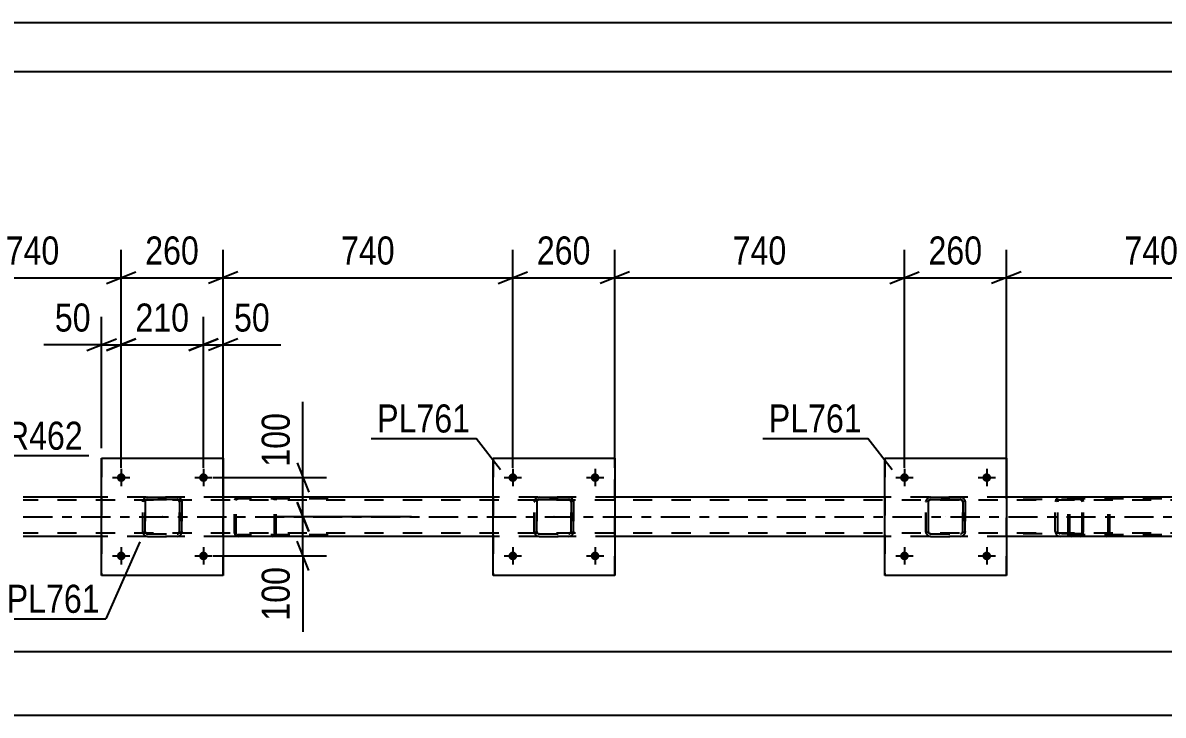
# Model space of a CAD drawing. Header units: millimetres. Extents: x 0 to 841, y 0 to 594.
# Drawn here: x 82.7 to 199.2, y 523.3 to 594 of the extents above; entities that cross this region are included whole.
import ezdxf

# ---------------------------------------------------------------- set-up
doc = ezdxf.new("R2010")
doc.units = ezdxf.units.MM
doc.linetypes.add('DXK_LINE_DOT2', pattern=[3.9198, 1.9599, -1.9599])
doc.linetypes.add('DXK_LINE_DOT3', pattern=[5.9187, 2.979, -0.9799, 0.9799, -0.9799])
doc.styles.add('Arial Narrow', font='ARIALN.TTF', dxfattribs={"height": 0.2})

# ---------------------------------------------------------------- blocks, each defined once
blk = doc.blocks.new('Unknown-814761001-1137')
at = {"color": 5, "linetype": 'Continuous'}
for p, q in [((841, 594), (0, 594)), ((836, 589), (5, 589))]:
    blk.add_line(p, q, dxfattribs=at)
blk = doc.blocks.new('Part-814761001-1430 - 1274')
at = {"color": 7, "linetype": 'DXK_LINE_DOT2'}
for p, q in [((134.98, 545.06), (135.02, 545.24)), ((135.02, 545.24), (134.99, 545.06)), ((135.24, 545.15), (135.22, 545.06)), ((135.23, 545.06), (135.24, 545.15)), ((135.24, 545.15), (135.3, 545.23)), ((135.29, 545.23), (135.24, 545.15)), ((135.28, 545.5), (135.46, 545.54)), ((135.47, 545.54), (135.28, 545.5)), ((135.37, 545.28), (135.29, 545.23)), ((135.3, 545.23), (135.37, 545.28)), ((135.37, 545.28), (135.47, 545.3)), ((135.46, 545.3), (135.37, 545.28)), ((135.47, 545.54), (135.46, 545.54)), ((135.46, 545.54), (138.5, 545.54)), ((135.46, 545.3), (135.47, 545.3)), ((138.5, 545.3), (135.46, 545.3)), ((135.47, 545.54), (138.51, 545.54)), ((135.47, 545.3), (138.51, 545.3)), ((138.5, 545.54), (138.51, 545.54)), ((138.5, 545.54), (138.69, 545.5)), ((138.51, 545.3), (138.5, 545.3)), ((138.59, 545.28), (138.5, 545.3)), ((138.69, 545.5), (138.51, 545.54)), ((138.51, 545.3), (138.6, 545.28)), ((138.59, 545.28), (138.6, 545.28)), ((138.67, 545.23), (138.59, 545.28)), ((138.6, 545.28), (138.68, 545.23)), ((138.72, 545.15), (138.67, 545.23)), ((138.68, 545.23), (138.73, 545.15)), ((138.74, 545.06), (138.72, 545.15)), ((138.73, 545.15), (138.75, 545.06)), ((138.94, 545.24), (138.98, 545.06)), ((138.99, 545.06), (138.95, 545.24)), ((134.98, 545.06), (134.99, 545.06)), ((134.98, 542.02), (134.98, 545.06)), ((134.99, 542.02), (134.99, 545.06)), ((135.23, 545.06), (135.22, 545.06)), ((135.22, 545.06), (135.22, 542.02)), ((135.23, 542.02), (135.23, 545.06)), ((138.75, 545.06), (138.74, 545.06)), ((138.74, 545.06), (138.74, 542.02)), ((138.75, 542.02), (138.75, 545.06)), ((138.99, 545.06), (138.98, 545.06)), ((138.98, 545.06), (138.98, 542.02)), ((138.99, 542.02), (138.99, 545.06)), ((134.99, 542.02), (134.98, 542.02)), ((135.02, 541.83), (134.98, 542.02)), ((134.99, 542.02), (135.02, 541.83)), ((135.22, 542.02), (135.23, 542.02)), ((135.22, 542.02), (135.24, 541.93)), ((135.24, 541.93), (135.23, 542.02)), ((135.3, 541.85), (135.24, 541.93)), ((135.24, 541.93), (135.29, 541.85)), ((135.29, 541.85), (135.37, 541.8)), ((135.37, 541.8), (135.3, 541.85)), ((135.47, 541.78), (135.37, 541.8)), ((135.37, 541.8), (135.46, 541.78)), ((135.47, 541.78), (135.46, 541.78)), ((135.46, 541.78), (138.5, 541.78)), ((135.47, 541.78), (138.51, 541.78)), ((138.5, 541.78), (138.59, 541.8)), ((138.5, 541.78), (138.51, 541.78)), ((138.6, 541.8), (138.51, 541.78)), ((138.59, 541.8), (138.67, 541.85)), ((138.68, 541.85), (138.6, 541.8)), ((138.67, 541.85), (138.72, 541.93)), ((138.73, 541.93), (138.68, 541.85)), ((138.72, 541.93), (138.74, 542.02)), ((138.75, 542.02), (138.73, 541.93)), ((138.74, 542.02), (138.75, 542.02)), ((138.98, 542.02), (138.94, 541.83)), ((138.95, 541.83), (138.99, 542.02)), ((138.98, 542.02), (138.99, 542.02)), ((135.28, 541.57), (135.28, 541.57)), ((135.46, 541.54), (135.28, 541.57)), ((135.28, 541.57), (135.47, 541.54)), ((135.47, 541.54), (135.46, 541.54)), ((135.46, 541.54), (138.5, 541.54)), ((135.47, 541.54), (138.51, 541.54)), ((138.69, 541.57), (138.5, 541.54)), ((138.5, 541.54), (138.51, 541.54)), ((138.51, 541.54), (138.69, 541.57))]:
    blk.add_line(p, q, dxfattribs=at)
at = {"color": 7, "linetype": 'DXK_LINE_DOT3'}
blk.add_line((136.99, 543.54), (136.98, 543.54), dxfattribs=at)
at = {"color": 7, "linetype": 'DXK_LINE_DOT2'}
for centre, start, end in [((135.46, 545.06), 112.5, 157.5), ((135.47, 545.06), 112.5, 157.5), ((138.5, 545.06), 22.5, 67.5), ((138.51, 545.06), 22.5, 67.5), ((135.46, 542.02), 202.5, 247.5), ((135.47, 542.02), 202.5, 247.5), ((138.5, 542.02), 292.5, 337.5), ((138.51, 542.02), 292.5, 337.5)]:
    blk.add_arc(centre, 0.48, start, end, dxfattribs=at)
blk = doc.blocks.new('Part-814761001-1435 - 1274')
at = {"color": 2, "linetype": 'Continuous'}
for p, q in [((130.79, 537.54), (130.79, 549.54)), ((130.79, 549.54), (130.79, 549.54)), ((130.79, 549.54), (143.19, 549.54)), ((143.19, 549.54), (143.19, 537.54)), ((130.79, 537.54), (130.79, 537.54)), ((143.19, 537.54), (130.79, 537.54))]:
    blk.add_line(p, q, dxfattribs=at)
at = {"color": 7, "linetype": 'DXK_LINE_DOT2'}
for p, q in [((130.79, 549.54), (130.79, 537.54)), ((130.79, 549.54), (130.79, 549.54)), ((143.19, 537.54), (143.19, 549.54)), ((130.79, 537.54), (130.79, 537.54))]:
    blk.add_line(p, q, dxfattribs=at)
blk = doc.blocks.new('Part-814761001-1306 - 1274')
at = {"color": 2, "linetype": 'Continuous'}
for p, q in [((90.79, 545.54), (82.79, 545.54)), ((130.79, 545.54), (103.19, 545.54)), ((170.79, 545.54), (143.19, 545.54)), ((210.79, 545.54), (183.19, 545.54)), ((90.79, 541.54), (82.79, 541.54)), ((130.79, 541.54), (103.19, 541.54)), ((170.79, 541.54), (143.19, 541.54)), ((210.79, 541.54), (183.19, 541.54))]:
    blk.add_line(p, q, dxfattribs=at)
at = {"color": 7, "linetype": 'DXK_LINE_DOT2'}
for p, q in [((758.52, 545.22), (82.79, 545.22)), ((103.19, 545.54), (90.79, 545.54)), ((143.19, 545.54), (130.79, 545.54)), ((183.19, 545.54), (170.79, 545.54)), ((758.52, 541.86), (82.79, 541.86)), ((103.19, 541.54), (90.79, 541.54)), ((143.19, 541.54), (130.79, 541.54)), ((183.19, 541.54), (170.79, 541.54))]:
    blk.add_line(p, q, dxfattribs=at)
at = {"color": 7, "linetype": 'DXK_LINE_DOT3'}
blk.add_line((82.79, 543.54), (758.52, 543.54), dxfattribs=at)
blk = doc.blocks.new('Bolt-814761001-1436 - 1274')
at = {"linetype": 'Continuous'}
for points in [[(132.35, 539.54), (132.36, 539.63), (132.38, 539.72), (132.43, 539.8), (132.49, 539.86), (132.57, 539.92), (132.65, 539.96), (132.74, 539.98), (132.83, 539.98), (132.92, 539.96), (133.01, 539.92), (133.08, 539.86), (133.14, 539.8), (133.19, 539.72), (133.22, 539.63), (133.23, 539.54), (133.22, 539.45), (133.19, 539.36), (133.14, 539.28), (133.08, 539.21), (133.01, 539.16), (132.92, 539.12), (132.83, 539.1), (132.74, 539.1), (132.65, 539.12), (132.57, 539.16), (132.49, 539.21), (132.43, 539.28), (132.38, 539.36), (132.36, 539.45)], [(140.75, 539.54), (140.76, 539.63), (140.78, 539.72), (140.83, 539.8), (140.89, 539.86), (140.97, 539.92), (141.05, 539.96), (141.14, 539.98), (141.23, 539.98), (141.32, 539.96), (141.41, 539.92), (141.48, 539.86), (141.54, 539.8), (141.59, 539.72), (141.62, 539.63), (141.63, 539.54), (141.62, 539.45), (141.59, 539.36), (141.54, 539.28), (141.48, 539.21), (141.41, 539.16), (141.32, 539.12), (141.23, 539.1), (141.14, 539.1), (141.05, 539.12), (140.97, 539.16), (140.89, 539.21), (140.83, 539.28), (140.78, 539.36), (140.76, 539.45)]]:
    blk.add_hatch(color=1, dxfattribs=at).paths.add_polyline_path(points)
at = {"color": 1, "linetype": 'Continuous'}
for p, q in [((131.91, 539.54), (133.67, 539.54)), ((132.79, 540.42), (132.79, 538.66)), ((140.31, 539.54), (142.07, 539.54)), ((141.19, 540.42), (141.19, 538.66))]:
    blk.add_line(p, q, dxfattribs=at)
blk = doc.blocks.new('Part-814761001-1308 - 1274')
at = {"color": 7, "linetype": 'DXK_LINE_DOT2'}
for p, q in [((189.53, 545.34), (189.51, 545.22)), ((189.51, 541.86), (189.51, 545.22)), ((189.68, 545.22), (189.69, 545.28)), ((189.68, 541.86), (189.68, 545.22)), ((189.69, 545.28), (189.73, 545.33)), ((189.85, 545.54), (189.72, 545.51)), ((189.73, 545.33), (189.78, 545.37)), ((189.78, 545.37), (189.85, 545.38)), ((199.08, 545.54), (189.85, 545.54)), ((199.08, 545.38), (189.85, 545.38)), ((193.56, 545.51), (193.42, 545.54)), ((193.42, 545.38), (193.49, 545.37)), ((193.49, 545.37), (193.51, 545.35)), ((193.51, 545.35), (193.55, 545.33)), ((193.55, 545.33), (193.58, 545.28)), ((193.58, 545.28), (193.6, 545.22)), ((193.6, 541.86), (193.6, 545.22)), ((193.77, 545.22), (193.74, 545.34)), ((193.77, 541.86), (193.77, 545.22)), ((189.51, 541.86), (189.53, 541.74)), ((189.69, 541.8), (189.68, 541.86)), ((189.73, 541.74), (189.69, 541.8)), ((189.73, 541.74), (189.76, 541.73)), ((189.76, 541.73), (189.78, 541.71)), ((189.78, 541.71), (189.85, 541.7)), ((199.08, 541.7), (189.85, 541.7)), ((193.49, 541.71), (193.42, 541.7)), ((193.55, 541.74), (193.49, 541.71)), ((193.58, 541.8), (193.55, 541.74)), ((193.6, 541.86), (193.58, 541.8)), ((193.74, 541.74), (193.77, 541.86)), ((189.72, 541.56), (189.85, 541.54)), ((199.08, 541.54), (189.85, 541.54)), ((193.42, 541.54), (193.56, 541.56))]:
    blk.add_line(p, q, dxfattribs=at)
for centre, start, end in [((189.84, 545.2), 110.7583, 155.68), ((193.44, 545.2), 24.32, 69.2417), ((189.84, 541.87), 204.32, 249.2417), ((193.44, 541.87), 290.7583, 335.68)]:
    blk.add_arc(centre, 0.331, start, end, dxfattribs=at)
blk = doc.blocks.new('Bolt-814761001-1437 - 1274')
at = {"linetype": 'Continuous'}
for points in [[(132.35, 547.54), (132.36, 547.63), (132.38, 547.72), (132.43, 547.8), (132.49, 547.86), (132.57, 547.92), (132.65, 547.96), (132.74, 547.98), (132.83, 547.98), (132.92, 547.96), (133.01, 547.92), (133.08, 547.86), (133.14, 547.8), (133.19, 547.72), (133.22, 547.63), (133.23, 547.54), (133.22, 547.45), (133.19, 547.36), (133.14, 547.28), (133.08, 547.21), (133.01, 547.16), (132.92, 547.12), (132.83, 547.1), (132.74, 547.1), (132.65, 547.12), (132.57, 547.16), (132.49, 547.21), (132.43, 547.28), (132.38, 547.36), (132.36, 547.45)], [(140.75, 547.54), (140.76, 547.63), (140.78, 547.72), (140.83, 547.8), (140.89, 547.86), (140.97, 547.92), (141.05, 547.96), (141.14, 547.98), (141.23, 547.98), (141.32, 547.96), (141.41, 547.92), (141.48, 547.86), (141.54, 547.8), (141.59, 547.72), (141.62, 547.63), (141.63, 547.54), (141.62, 547.45), (141.59, 547.36), (141.54, 547.28), (141.48, 547.21), (141.41, 547.16), (141.32, 547.12), (141.23, 547.1), (141.14, 547.1), (141.05, 547.12), (140.97, 547.16), (140.89, 547.21), (140.83, 547.28), (140.78, 547.36), (140.76, 547.45)]]:
    blk.add_hatch(color=1, dxfattribs=at).paths.add_polyline_path(points)
at = {"color": 1, "linetype": 'Continuous'}
for p, q in [((131.91, 547.54), (133.67, 547.54)), ((132.79, 548.42), (132.79, 546.66)), ((140.31, 547.54), (142.07, 547.54)), ((141.19, 548.42), (141.19, 546.66))]:
    blk.add_line(p, q, dxfattribs=at)
blk = doc.blocks.new('Part-814761001-1539 - 1274')
at = {"color": 7, "linetype": 'DXK_LINE_DOT2'}
for p, q in [((94.98, 545.06), (95.02, 545.24)), ((95.02, 545.24), (94.99, 545.06)), ((95.24, 545.15), (95.22, 545.06)), ((95.23, 545.06), (95.25, 545.15)), ((95.29, 545.23), (95.24, 545.15)), ((95.25, 545.15), (95.3, 545.23)), ((95.28, 545.5), (95.46, 545.54)), ((95.47, 545.54), (95.28, 545.5)), ((95.37, 545.28), (95.29, 545.23)), ((95.3, 545.23), (95.38, 545.28)), ((95.46, 545.3), (95.37, 545.28)), ((95.38, 545.28), (95.47, 545.3)), ((95.47, 545.54), (95.46, 545.54)), ((95.46, 545.54), (98.5, 545.54)), ((95.46, 545.3), (95.47, 545.3)), ((98.5, 545.3), (95.46, 545.3)), ((95.47, 545.54), (98.51, 545.54)), ((95.47, 545.3), (98.51, 545.3)), ((98.5, 545.54), (98.51, 545.54)), ((98.5, 545.54), (98.69, 545.5)), ((98.51, 545.3), (98.5, 545.3)), ((98.59, 545.28), (98.5, 545.3)), ((98.69, 545.5), (98.51, 545.54)), ((98.51, 545.3), (98.6, 545.28)), ((98.59, 545.28), (98.6, 545.28)), ((98.67, 545.23), (98.59, 545.28)), ((98.6, 545.28), (98.68, 545.23)), ((98.72, 545.15), (98.67, 545.23)), ((98.68, 545.23), (98.73, 545.15)), ((98.74, 545.06), (98.72, 545.15)), ((98.73, 545.15), (98.75, 545.06)), ((98.95, 545.24), (98.98, 545.06)), ((98.99, 545.06), (98.95, 545.24)), ((94.98, 545.06), (94.99, 545.06)), ((94.98, 542.02), (94.98, 545.06)), ((94.99, 542.02), (94.99, 545.06)), ((95.23, 545.06), (95.22, 545.06)), ((95.22, 545.06), (95.22, 542.02)), ((95.23, 542.02), (95.23, 545.06)), ((98.75, 545.06), (98.74, 545.06)), ((98.74, 545.06), (98.74, 542.02)), ((98.75, 542.02), (98.75, 545.06)), ((98.99, 545.06), (98.98, 545.06)), ((98.98, 545.06), (98.98, 542.02)), ((98.99, 542.02), (98.99, 545.06)), ((94.99, 542.02), (94.98, 542.02)), ((95.02, 541.83), (94.98, 542.02)), ((94.99, 542.02), (95.02, 541.83)), ((95.22, 542.02), (95.23, 542.02)), ((95.22, 542.02), (95.24, 541.93)), ((95.25, 541.93), (95.23, 542.02)), ((95.24, 541.93), (95.29, 541.85)), ((95.3, 541.85), (95.25, 541.93)), ((95.29, 541.85), (95.37, 541.8)), ((95.38, 541.8), (95.3, 541.85)), ((95.37, 541.8), (95.46, 541.78)), ((95.47, 541.78), (95.38, 541.8)), ((95.47, 541.78), (95.46, 541.78)), ((95.46, 541.78), (98.5, 541.78)), ((95.47, 541.78), (98.51, 541.78)), ((98.5, 541.78), (98.59, 541.8)), ((98.5, 541.78), (98.51, 541.78)), ((98.6, 541.8), (98.51, 541.78)), ((98.59, 541.8), (98.67, 541.85)), ((98.68, 541.85), (98.6, 541.8)), ((98.67, 541.85), (98.72, 541.93)), ((98.73, 541.93), (98.68, 541.85)), ((98.72, 541.93), (98.74, 542.02)), ((98.75, 542.02), (98.73, 541.93)), ((98.74, 542.02), (98.75, 542.02)), ((98.98, 542.02), (98.95, 541.83)), ((98.95, 541.83), (98.99, 542.02)), ((98.98, 542.02), (98.99, 542.02)), ((95.28, 541.57), (95.28, 541.57)), ((95.46, 541.54), (95.28, 541.57)), ((95.28, 541.57), (95.47, 541.54)), ((95.47, 541.54), (95.46, 541.54)), ((95.46, 541.54), (98.5, 541.54)), ((95.47, 541.54), (98.51, 541.54)), ((98.69, 541.57), (98.5, 541.54)), ((98.5, 541.54), (98.51, 541.54)), ((98.51, 541.54), (98.69, 541.57))]:
    blk.add_line(p, q, dxfattribs=at)
at = {"color": 7, "linetype": 'DXK_LINE_DOT3'}
blk.add_line((96.99, 543.54), (96.98, 543.54), dxfattribs=at)
at = {"color": 7, "linetype": 'DXK_LINE_DOT2'}
for centre, start, end in [((95.46, 545.06), 112.5, 157.5), ((95.47, 545.06), 112.5, 157.5), ((98.5, 545.06), 22.5, 67.5), ((98.51, 545.06), 22.5, 67.5), ((95.46, 542.02), 202.5, 247.5), ((95.47, 542.02), 202.5, 247.5), ((98.5, 542.02), 292.5, 337.5), ((98.51, 542.02), 292.5, 337.5)]:
    blk.add_arc(centre, 0.48, start, end, dxfattribs=at)
blk = doc.blocks.new('Bolt-814761001-1452 - 1274')
at = {"linetype": 'Continuous'}
for points in [[(92.35, 547.54), (92.36, 547.63), (92.39, 547.72), (92.43, 547.8), (92.49, 547.86), (92.57, 547.92), (92.65, 547.96), (92.74, 547.98), (92.83, 547.98), (92.92, 547.96), (93.01, 547.92), (93.08, 547.86), (93.14, 547.8), (93.19, 547.72), (93.22, 547.63), (93.23, 547.54), (93.22, 547.45), (93.19, 547.36), (93.14, 547.28), (93.08, 547.21), (93.01, 547.16), (92.92, 547.12), (92.83, 547.1), (92.74, 547.1), (92.65, 547.12), (92.57, 547.16), (92.49, 547.21), (92.43, 547.28), (92.39, 547.36), (92.36, 547.45)], [(100.75, 547.54), (100.76, 547.63), (100.79, 547.72), (100.83, 547.8), (100.89, 547.86), (100.97, 547.92), (101.05, 547.96), (101.14, 547.98), (101.23, 547.98), (101.32, 547.96), (101.41, 547.92), (101.48, 547.86), (101.54, 547.8), (101.59, 547.72), (101.62, 547.63), (101.63, 547.54), (101.62, 547.45), (101.59, 547.36), (101.54, 547.28), (101.48, 547.21), (101.41, 547.16), (101.32, 547.12), (101.23, 547.1), (101.14, 547.1), (101.05, 547.12), (100.97, 547.16), (100.89, 547.21), (100.83, 547.28), (100.79, 547.36), (100.76, 547.45)]]:
    blk.add_hatch(color=1, dxfattribs=at).paths.add_polyline_path(points)
at = {"color": 1, "linetype": 'Continuous'}
for p, q in [((91.91, 547.54), (93.67, 547.54)), ((92.79, 548.42), (92.79, 546.66)), ((100.31, 547.54), (102.07, 547.54)), ((101.19, 548.42), (101.19, 546.66))]:
    blk.add_line(p, q, dxfattribs=at)
blk = doc.blocks.new('Bolt-814761001-1467 - 1274')
at = {"linetype": 'Continuous'}
for points in [[(172.35, 539.54), (172.36, 539.63), (172.38, 539.72), (172.43, 539.8), (172.49, 539.86), (172.57, 539.92), (172.65, 539.96), (172.74, 539.98), (172.83, 539.98), (172.92, 539.96), (173.01, 539.92), (173.08, 539.86), (173.14, 539.8), (173.19, 539.72), (173.22, 539.63), (173.23, 539.54), (173.22, 539.45), (173.19, 539.36), (173.14, 539.28), (173.08, 539.21), (173.01, 539.16), (172.92, 539.12), (172.83, 539.1), (172.74, 539.1), (172.65, 539.12), (172.57, 539.16), (172.49, 539.21), (172.43, 539.28), (172.38, 539.36), (172.36, 539.45)], [(180.75, 539.54), (180.76, 539.63), (180.78, 539.72), (180.83, 539.8), (180.89, 539.86), (180.97, 539.92), (181.05, 539.96), (181.14, 539.98), (181.23, 539.98), (181.32, 539.96), (181.41, 539.92), (181.48, 539.86), (181.54, 539.8), (181.59, 539.72), (181.62, 539.63), (181.63, 539.54), (181.62, 539.45), (181.59, 539.36), (181.54, 539.28), (181.48, 539.21), (181.41, 539.16), (181.32, 539.12), (181.23, 539.1), (181.14, 539.1), (181.05, 539.12), (180.97, 539.16), (180.89, 539.21), (180.83, 539.28), (180.78, 539.36), (180.76, 539.45)]]:
    blk.add_hatch(color=1, dxfattribs=at).paths.add_polyline_path(points)
at = {"color": 1, "linetype": 'Continuous'}
for p, q in [((171.91, 539.54), (173.67, 539.54)), ((172.79, 540.42), (172.79, 538.66)), ((180.31, 539.54), (182.07, 539.54)), ((181.19, 540.42), (181.19, 538.66))]:
    blk.add_line(p, q, dxfattribs=at)
blk = doc.blocks.new('Bolt-814761001-1468 - 1274')
at = {"linetype": 'Continuous'}
for points in [[(172.35, 547.54), (172.36, 547.63), (172.38, 547.72), (172.43, 547.8), (172.49, 547.86), (172.57, 547.92), (172.65, 547.96), (172.74, 547.98), (172.83, 547.98), (172.92, 547.96), (173.01, 547.92), (173.08, 547.86), (173.14, 547.8), (173.19, 547.72), (173.22, 547.63), (173.23, 547.54), (173.22, 547.45), (173.19, 547.36), (173.14, 547.28), (173.08, 547.21), (173.01, 547.16), (172.92, 547.12), (172.83, 547.1), (172.74, 547.1), (172.65, 547.12), (172.57, 547.16), (172.49, 547.21), (172.43, 547.28), (172.38, 547.36), (172.36, 547.45)], [(180.75, 547.54), (180.76, 547.63), (180.78, 547.72), (180.83, 547.8), (180.89, 547.86), (180.97, 547.92), (181.05, 547.96), (181.14, 547.98), (181.23, 547.98), (181.32, 547.96), (181.41, 547.92), (181.48, 547.86), (181.54, 547.8), (181.59, 547.72), (181.62, 547.63), (181.63, 547.54), (181.62, 547.45), (181.59, 547.36), (181.54, 547.28), (181.48, 547.21), (181.41, 547.16), (181.32, 547.12), (181.23, 547.1), (181.14, 547.1), (181.05, 547.12), (180.97, 547.16), (180.89, 547.21), (180.83, 547.28), (180.78, 547.36), (180.76, 547.45)]]:
    blk.add_hatch(color=1, dxfattribs=at).paths.add_polyline_path(points)
at = {"color": 1, "linetype": 'Continuous'}
for p, q in [((171.91, 547.54), (173.67, 547.54)), ((172.79, 548.42), (172.79, 546.66)), ((180.31, 547.54), (182.07, 547.54)), ((181.19, 548.42), (181.19, 546.66))]:
    blk.add_line(p, q, dxfattribs=at)
blk = doc.blocks.new('Bolt-814761001-1469 - 1274')
at = {"linetype": 'Continuous'}
for points in [[(92.35, 539.54), (92.36, 539.63), (92.39, 539.72), (92.43, 539.8), (92.49, 539.86), (92.57, 539.92), (92.65, 539.96), (92.74, 539.98), (92.83, 539.98), (92.92, 539.96), (93.01, 539.92), (93.08, 539.86), (93.14, 539.8), (93.19, 539.72), (93.22, 539.63), (93.23, 539.54), (93.22, 539.45), (93.19, 539.36), (93.14, 539.28), (93.08, 539.21), (93.01, 539.16), (92.92, 539.12), (92.83, 539.1), (92.74, 539.1), (92.65, 539.12), (92.57, 539.16), (92.49, 539.21), (92.43, 539.28), (92.39, 539.36), (92.36, 539.45)], [(100.75, 539.54), (100.76, 539.63), (100.79, 539.72), (100.83, 539.8), (100.89, 539.86), (100.97, 539.92), (101.05, 539.96), (101.14, 539.98), (101.23, 539.98), (101.32, 539.96), (101.41, 539.92), (101.48, 539.86), (101.54, 539.8), (101.59, 539.72), (101.62, 539.63), (101.63, 539.54), (101.62, 539.45), (101.59, 539.36), (101.54, 539.28), (101.48, 539.21), (101.41, 539.16), (101.32, 539.12), (101.23, 539.1), (101.14, 539.1), (101.05, 539.12), (100.97, 539.16), (100.89, 539.21), (100.83, 539.28), (100.79, 539.36), (100.76, 539.45)]]:
    blk.add_hatch(color=1, dxfattribs=at).paths.add_polyline_path(points)
at = {"color": 1, "linetype": 'Continuous'}
for p, q in [((91.91, 539.54), (93.67, 539.54)), ((92.79, 540.42), (92.79, 538.66)), ((100.31, 539.54), (102.07, 539.54)), ((101.19, 540.42), (101.19, 538.66))]:
    blk.add_line(p, q, dxfattribs=at)
blk = doc.blocks.new('Part-814761001-1477 - 1274')
at = {"color": 7, "linetype": 'DXK_LINE_DOT2'}
for p, q in [((190.78, 545.54), (183.85, 545.54)), ((190.78, 545.3), (183.85, 545.3)), ((188.21, 545.14), (188.19, 545.06)), ((188.23, 545.24), (188.21, 545.14)), ((188.44, 545.06), (188.46, 545.15)), ((188.46, 545.15), (188.52, 545.23)), ((188.69, 545.54), (188.5, 545.5)), ((188.52, 545.23), (188.6, 545.28)), ((188.6, 545.28), (188.69, 545.3)), ((189.51, 545.3), (189.51, 545.54)), ((190.89, 545.5), (190.78, 545.54)), ((190.78, 545.3), (190.84, 545.28)), ((190.84, 545.28), (190.88, 545.23)), ((190.88, 545.23), (190.91, 545.15)), ((190.98, 545.4), (190.89, 545.5)), ((190.91, 545.15), (190.92, 545.06)), ((191.04, 545.24), (190.98, 545.4)), ((191.06, 545.06), (191.04, 545.24)), ((188.19, 542.02), (188.19, 545.06)), ((188.44, 542.02), (188.44, 545.06)), ((190.92, 542.02), (190.92, 545.06)), ((191.06, 542.02), (191.06, 545.06)), ((190.78, 541.78), (183.85, 541.78)), ((188.19, 542.02), (188.21, 541.93)), ((188.21, 541.93), (188.23, 541.83)), ((188.46, 541.93), (188.44, 542.02)), ((188.52, 541.85), (188.46, 541.93)), ((188.6, 541.8), (188.52, 541.85)), ((188.69, 541.78), (188.6, 541.8)), ((189.51, 541.54), (189.51, 541.78)), ((190.84, 541.8), (190.78, 541.78)), ((190.88, 541.85), (190.84, 541.8)), ((190.91, 541.93), (190.88, 541.85)), ((190.89, 541.57), (190.98, 541.68)), ((190.92, 542.02), (190.91, 541.93)), ((190.98, 541.68), (190.99, 541.71)), ((190.99, 541.71), (191.04, 541.83)), ((191.04, 541.83), (191.06, 542.02)), ((190.78, 541.54), (183.85, 541.54)), ((188.5, 541.57), (188.69, 541.54)), ((190.78, 541.54), (190.89, 541.57))]:
    blk.add_line(p, q, dxfattribs=at)
for centre, start, end in [((188.68, 545.04), 111.1941, 156.1506), ((188.68, 542.03), 203.8494, 248.8059)]:
    blk.add_arc(centre, 0.492, start, end, dxfattribs=at)
blk = doc.blocks.new('Part-814761001-1478 - 1274')
at = {"color": 7, "linetype": 'DXK_LINE_DOT2'}
for p, q in [((104.4, 545.34), (104.37, 545.22)), ((104.37, 541.86), (104.37, 545.22)), ((104.54, 545.22), (104.56, 545.28)), ((104.54, 541.86), (104.54, 545.22)), ((104.56, 545.28), (104.59, 545.33)), ((104.72, 545.54), (104.58, 545.51)), ((104.59, 545.33), (104.65, 545.37)), ((104.65, 545.37), (104.72, 545.38)), ((113.94, 545.54), (104.72, 545.54)), ((113.94, 545.38), (104.72, 545.38)), ((108.42, 545.51), (108.29, 545.54)), ((108.29, 545.38), (108.36, 545.37)), ((108.36, 545.37), (108.38, 545.35)), ((108.38, 545.35), (108.41, 545.33)), ((108.41, 545.33), (108.45, 545.28)), ((108.45, 545.28), (108.46, 545.22)), ((108.46, 541.86), (108.46, 545.22)), ((108.63, 545.22), (108.61, 545.34)), ((108.63, 541.86), (108.63, 545.22)), ((104.37, 541.86), (104.4, 541.74)), ((104.56, 541.8), (104.54, 541.86)), ((104.59, 541.74), (104.56, 541.8)), ((104.59, 541.74), (104.63, 541.73)), ((104.63, 541.73), (104.65, 541.71)), ((104.65, 541.71), (104.72, 541.7)), ((113.94, 541.7), (104.72, 541.7)), ((108.36, 541.71), (108.29, 541.7)), ((108.41, 541.74), (108.36, 541.71)), ((108.45, 541.8), (108.41, 541.74)), ((108.46, 541.86), (108.45, 541.8)), ((108.61, 541.74), (108.63, 541.86)), ((104.58, 541.56), (104.72, 541.54)), ((113.94, 541.54), (104.72, 541.54)), ((108.29, 541.54), (108.42, 541.56))]:
    blk.add_line(p, q, dxfattribs=at)
for centre, start, end in [((104.7, 545.2), 110.7583, 155.68), ((108.3, 545.2), 24.32, 69.2417), ((104.7, 541.87), 204.32, 249.2417), ((108.3, 541.87), 290.7583, 335.68)]:
    blk.add_arc(centre, 0.331, start, end, dxfattribs=at)
blk = doc.blocks.new('Part-814761001-1538 - 1274')
at = {"color": 2, "linetype": 'Continuous'}
for p, q in [((90.79, 537.54), (90.79, 549.54)), ((90.79, 549.54), (90.79, 549.54)), ((90.79, 549.54), (103.19, 549.54)), ((103.19, 549.54), (103.19, 537.54)), ((90.79, 537.54), (90.79, 537.54)), ((103.19, 537.54), (90.79, 537.54))]:
    blk.add_line(p, q, dxfattribs=at)
at = {"color": 7, "linetype": 'DXK_LINE_DOT2'}
for p, q in [((90.79, 549.54), (90.79, 537.54)), ((90.79, 549.54), (90.79, 549.54)), ((103.19, 537.54), (103.19, 549.54)), ((90.79, 537.54), (90.79, 537.54))]:
    blk.add_line(p, q, dxfattribs=at)
blk = doc.blocks.new('Part-814761001-1544 - 1274')
at = {"color": 2, "linetype": 'Continuous'}
for p, q in [((170.79, 537.54), (170.79, 549.54)), ((170.79, 549.54), (170.79, 549.54)), ((170.79, 549.54), (183.19, 549.54)), ((183.19, 549.54), (183.19, 537.54)), ((170.79, 537.54), (170.79, 537.54)), ((183.19, 537.54), (170.79, 537.54))]:
    blk.add_line(p, q, dxfattribs=at)
at = {"color": 7, "linetype": 'DXK_LINE_DOT2'}
for p, q in [((170.79, 549.54), (170.79, 537.54)), ((170.79, 549.54), (170.79, 549.54)), ((183.19, 537.54), (183.19, 549.54)), ((170.79, 537.54), (170.79, 537.54))]:
    blk.add_line(p, q, dxfattribs=at)
blk = doc.blocks.new('Part-814761001-1545 - 1274')
at = {"color": 7, "linetype": 'DXK_LINE_DOT2'}
for p, q in [((174.98, 545.06), (175.02, 545.24)), ((175.02, 545.24), (174.99, 545.06)), ((175.24, 545.15), (175.22, 545.06)), ((175.23, 545.06), (175.24, 545.15)), ((175.24, 545.15), (175.3, 545.23)), ((175.29, 545.23), (175.24, 545.15)), ((175.28, 545.5), (175.46, 545.54)), ((175.47, 545.54), (175.28, 545.5)), ((175.37, 545.28), (175.29, 545.23)), ((175.3, 545.23), (175.37, 545.28)), ((175.37, 545.28), (175.47, 545.3)), ((175.46, 545.3), (175.37, 545.28)), ((175.47, 545.54), (175.46, 545.54)), ((175.46, 545.54), (178.5, 545.54)), ((175.46, 545.3), (175.47, 545.3)), ((178.5, 545.3), (175.46, 545.3)), ((175.47, 545.54), (178.51, 545.54)), ((175.47, 545.3), (178.51, 545.3)), ((178.5, 545.54), (178.51, 545.54)), ((178.5, 545.54), (178.69, 545.5)), ((178.51, 545.3), (178.5, 545.3)), ((178.59, 545.28), (178.5, 545.3)), ((178.69, 545.5), (178.51, 545.54)), ((178.51, 545.3), (178.6, 545.28)), ((178.59, 545.28), (178.6, 545.28)), ((178.67, 545.23), (178.59, 545.28)), ((178.6, 545.28), (178.68, 545.23)), ((178.72, 545.15), (178.67, 545.23)), ((178.68, 545.23), (178.73, 545.15)), ((178.74, 545.06), (178.72, 545.15)), ((178.73, 545.15), (178.75, 545.06)), ((178.94, 545.24), (178.98, 545.06)), ((178.99, 545.06), (178.95, 545.24)), ((174.98, 545.06), (174.99, 545.06)), ((174.98, 542.02), (174.98, 545.06)), ((174.99, 542.02), (174.99, 545.06)), ((175.23, 545.06), (175.22, 545.06)), ((175.22, 545.06), (175.22, 542.02)), ((175.23, 542.02), (175.23, 545.06)), ((178.75, 545.06), (178.74, 545.06)), ((178.74, 545.06), (178.74, 542.02)), ((178.75, 542.02), (178.75, 545.06)), ((178.99, 545.06), (178.98, 545.06)), ((178.98, 545.06), (178.98, 542.02)), ((178.99, 542.02), (178.99, 545.06)), ((174.99, 542.02), (174.98, 542.02)), ((175.02, 541.83), (174.98, 542.02)), ((174.99, 542.02), (175.02, 541.83)), ((175.22, 542.02), (175.23, 542.02)), ((175.22, 542.02), (175.24, 541.93)), ((175.24, 541.93), (175.23, 542.02)), ((175.3, 541.85), (175.24, 541.93)), ((175.24, 541.93), (175.29, 541.85)), ((175.29, 541.85), (175.37, 541.8)), ((175.37, 541.8), (175.3, 541.85)), ((175.47, 541.78), (175.37, 541.8)), ((175.37, 541.8), (175.46, 541.78)), ((175.47, 541.78), (175.46, 541.78)), ((175.46, 541.78), (178.5, 541.78)), ((175.47, 541.78), (178.51, 541.78)), ((178.5, 541.78), (178.59, 541.8)), ((178.5, 541.78), (178.51, 541.78)), ((178.6, 541.8), (178.51, 541.78)), ((178.59, 541.8), (178.67, 541.85)), ((178.68, 541.85), (178.6, 541.8)), ((178.67, 541.85), (178.72, 541.93)), ((178.73, 541.93), (178.68, 541.85)), ((178.72, 541.93), (178.74, 542.02)), ((178.75, 542.02), (178.73, 541.93)), ((178.74, 542.02), (178.75, 542.02)), ((178.98, 542.02), (178.94, 541.83)), ((178.95, 541.83), (178.99, 542.02)), ((178.98, 542.02), (178.99, 542.02)), ((175.28, 541.57), (175.28, 541.57)), ((175.46, 541.54), (175.28, 541.57)), ((175.28, 541.57), (175.47, 541.54)), ((175.47, 541.54), (175.46, 541.54)), ((175.46, 541.54), (178.5, 541.54)), ((175.47, 541.54), (178.51, 541.54)), ((178.69, 541.57), (178.5, 541.54)), ((178.5, 541.54), (178.51, 541.54)), ((178.51, 541.54), (178.69, 541.57))]:
    blk.add_line(p, q, dxfattribs=at)
at = {"color": 7, "linetype": 'DXK_LINE_DOT3'}
blk.add_line((176.99, 543.54), (176.98, 543.54), dxfattribs=at)
at = {"color": 7, "linetype": 'DXK_LINE_DOT2'}
for centre, start, end in [((175.46, 545.06), 112.5, 157.5), ((175.47, 545.06), 112.5, 157.5), ((178.5, 545.06), 22.5, 67.5), ((178.51, 545.06), 22.5, 67.5), ((175.46, 542.02), 202.5, 247.5), ((175.47, 542.02), 202.5, 247.5), ((178.5, 542.02), 292.5, 337.5), ((178.51, 542.02), 292.5, 337.5)]:
    blk.add_arc(centre, 0.48, start, end, dxfattribs=at)
blk = doc.blocks.new('StraightDimension-814761001-1582 - 1274')
at = {"color": 7, "linetype": 'Continuous'}
for p, q in [((110.75, 545.04), (111.95, 542.04)), ((122.45, 543.54), (108.5, 543.54)), ((111.35, 539.54), (111.35, 543.54)), ((111.95, 538.04), (110.75, 541.04)), ((102.19, 539.54), (113.75, 539.54)), ((111.35, 539.54), (111.35, 531.8)), ((111.35, 539.54), (111.35, 531.8))]:
    blk.add_line(p, q, dxfattribs=at)
at = {"color": 0}
blk.add_wipeout([(110.6, 539.01), (106.4, 539.01), (106.4, 532.33), (110.6, 532.33)], dxfattribs=at)
at = {"color": 3, "style": 'Arial Narrow'}
blk.add_text('100', height=2.863, rotation=90.0002, dxfattribs=at).set_placement((110, 532.93))
blk = doc.blocks.new('StraightDimension-814761001-1611 - 1274')
at = {"color": 7, "linetype": 'Continuous'}
for p, q in [((111.35, 547.54), (111.35, 555.27)), ((111.35, 547.54), (111.35, 555.27)), ((110.75, 549.04), (111.95, 546.04)), ((102.19, 547.54), (113.75, 547.54)), ((111.35, 543.54), (111.35, 547.54)), ((111.95, 542.04), (110.75, 545.04)), ((122.45, 543.54), (108.5, 543.54))]:
    blk.add_line(p, q, dxfattribs=at)
at = {"color": 0}
blk.add_wipeout([(110.6, 554.75), (106.4, 554.75), (106.4, 548.06), (110.6, 548.06)], dxfattribs=at)
at = {"color": 3, "style": 'Arial Narrow'}
blk.add_text('100', height=2.863, rotation=90.0002, dxfattribs=at).set_placement((110, 548.66))
blk = doc.blocks.new('StraightDimension-814761001-1632 - 1274')
at = {"color": 7, "linetype": 'Continuous'}
for p, q in [((90.79, 550.54), (90.79, 563.96)), ((92.79, 548.54), (92.79, 563.96)), ((89.29, 560.51), (92.29, 561.71)), ((94.29, 561.71), (91.29, 560.51)), ((90.79, 561.11), (84.88, 561.11)), ((90.79, 561.11), (84.88, 561.11)), ((90.79, 561.11), (92.79, 561.11))]:
    blk.add_line(p, q, dxfattribs=at)
at = {"color": 0}
blk.add_wipeout([(90.26, 561.86), (90.26, 566.06), (85.41, 566.06), (85.41, 561.86)], dxfattribs=at)
at = {"color": 3, "style": 'Arial Narrow'}
blk.add_text('50', height=2.863, dxfattribs=at).set_placement((86.01, 562.46))
blk = doc.blocks.new('StraightDimension-814761001-1640 - 1274')
at = {"color": 7, "linetype": 'Continuous'}
for p, q in [((92.79, 548.54), (92.79, 563.96)), ((101.19, 548.54), (101.19, 563.96)), ((91.29, 560.51), (94.29, 561.71)), ((102.69, 561.71), (99.69, 560.51)), ((92.79, 561.11), (101.19, 561.11))]:
    blk.add_line(p, q, dxfattribs=at)
at = {"color": 0}
blk.add_wipeout([(100.33, 561.86), (100.33, 566.06), (93.64, 566.06), (93.64, 561.86)], dxfattribs=at)
at = {"color": 3, "style": 'Arial Narrow'}
blk.add_text('210', height=2.863, dxfattribs=at).set_placement((94.24, 562.46))
blk = doc.blocks.new('StraightDimension-814761001-1644 - 1274')
at = {"color": 7, "linetype": 'Continuous'}
for p, q in [((101.19, 548.54), (101.19, 563.96)), ((103.19, 550.54), (103.19, 563.96)), ((99.69, 560.51), (102.69, 561.71)), ((104.69, 561.71), (101.69, 560.51)), ((101.19, 561.11), (103.19, 561.11)), ((103.19, 561.11), (109.09, 561.11)), ((103.19, 561.11), (109.09, 561.11))]:
    blk.add_line(p, q, dxfattribs=at)
at = {"color": 0}
blk.add_wipeout([(108.57, 561.86), (108.57, 566.06), (103.71, 566.06), (103.71, 561.86)], dxfattribs=at)
at = {"color": 3, "style": 'Arial Narrow'}
blk.add_text('50', height=2.863, dxfattribs=at).set_placement((104.31, 562.46))
blk = doc.blocks.new('StraightDimension-814761001-1662 - 1274')
at = {"color": 7, "linetype": 'Continuous'}
blk.add_line((48.95, 529.79), (758.52, 529.79), dxfattribs=at)
blk = doc.blocks.new('StraightDimension-814761001-1683 - 1274')
at = {"color": 7, "linetype": 'Continuous'}
blk.add_line((48.31, 523.27), (759.16, 523.27), dxfattribs=at)
blk = doc.blocks.new('StraightDimension-814761001-1781 - 1274')
at = {"color": 7, "linetype": 'Continuous'}
for p, q in [((92.79, 548.54), (92.79, 570.81)), ((103.19, 546.54), (103.19, 570.81)), ((91.29, 567.36), (94.29, 568.56)), ((104.69, 568.56), (101.69, 567.36)), ((92.79, 567.96), (103.19, 567.96))]:
    blk.add_line(p, q, dxfattribs=at)
at = {"color": 0}
blk.add_wipeout([(101.33, 568.71), (101.33, 572.91), (94.64, 572.91), (94.64, 568.71)], dxfattribs=at)
at = {"color": 3, "style": 'Arial Narrow'}
blk.add_text('260', height=2.863, dxfattribs=at).set_placement((95.24, 569.31))
blk = doc.blocks.new('StraightDimension-814761001-1787 - 1274')
at = {"color": 7, "linetype": 'Continuous'}
for p, q in [((74.68, 546.54), (74.68, 570.81)), ((92.79, 548.54), (92.79, 570.81)), ((76.18, 568.56), (73.18, 567.36)), ((91.29, 567.36), (94.29, 568.56)), ((74.68, 567.96), (92.79, 567.96))]:
    blk.add_line(p, q, dxfattribs=at)
at = {"color": 0}
blk.add_wipeout([(87.08, 568.71), (87.08, 572.91), (80.39, 572.91), (80.39, 568.71)], dxfattribs=at)
at = {"color": 3, "style": 'Arial Narrow'}
blk.add_text('740', height=2.863, dxfattribs=at).set_placement((80.99, 569.31))
blk = doc.blocks.new('StraightDimension-814761001-1854 - 1274')
at = {"color": 7, "linetype": 'Continuous'}
for p, q in [((183.19, 546.54), (183.19, 570.81)), ((212.79, 548.54), (212.79, 570.81)), ((184.69, 568.56), (181.69, 567.36)), ((211.29, 567.36), (214.29, 568.56)), ((183.19, 567.96), (212.79, 567.96))]:
    blk.add_line(p, q, dxfattribs=at)
at = {"color": 0}
blk.add_wipeout([(201.33, 568.71), (201.33, 572.91), (194.64, 572.91), (194.64, 568.71)], dxfattribs=at)
at = {"color": 3, "style": 'Arial Narrow'}
blk.add_text('740', height=2.863, dxfattribs=at).set_placement((195.24, 569.31))
blk = doc.blocks.new('StraightDimension-814761001-1863 - 1274')
at = {"color": 7, "linetype": 'Continuous'}
for p, q in [((172.79, 548.54), (172.79, 570.81)), ((183.19, 546.54), (183.19, 570.81)), ((171.29, 567.36), (174.29, 568.56)), ((184.69, 568.56), (181.69, 567.36)), ((172.79, 567.96), (183.19, 567.96))]:
    blk.add_line(p, q, dxfattribs=at)
at = {"color": 0}
blk.add_wipeout([(181.33, 568.71), (181.33, 572.91), (174.64, 572.91), (174.64, 568.71)], dxfattribs=at)
at = {"color": 3, "style": 'Arial Narrow'}
blk.add_text('260', height=2.863, dxfattribs=at).set_placement((175.24, 569.31))
blk = doc.blocks.new('StraightDimension-814761001-1872 - 1274')
at = {"color": 7, "linetype": 'Continuous'}
for p, q in [((143.19, 548.54), (143.19, 570.81)), ((172.79, 548.54), (172.79, 570.81)), ((144.69, 568.56), (141.69, 567.36)), ((171.29, 567.36), (174.29, 568.56)), ((143.19, 567.96), (172.79, 567.96))]:
    blk.add_line(p, q, dxfattribs=at)
at = {"color": 0}
blk.add_wipeout([(161.33, 568.71), (161.33, 572.91), (154.64, 572.91), (154.64, 568.71)], dxfattribs=at)
at = {"color": 3, "style": 'Arial Narrow'}
blk.add_text('740', height=2.863, dxfattribs=at).set_placement((155.24, 569.31))
blk = doc.blocks.new('StraightDimension-814761001-1878 - 1274')
at = {"color": 7, "linetype": 'Continuous'}
for p, q in [((132.79, 548.54), (132.79, 570.81)), ((143.19, 548.54), (143.19, 570.81)), ((131.29, 567.36), (134.29, 568.56)), ((144.69, 568.56), (141.69, 567.36)), ((132.79, 567.96), (143.19, 567.96))]:
    blk.add_line(p, q, dxfattribs=at)
at = {"color": 0}
blk.add_wipeout([(141.33, 568.71), (141.33, 572.91), (134.64, 572.91), (134.64, 568.71)], dxfattribs=at)
at = {"color": 3, "style": 'Arial Narrow'}
blk.add_text('260', height=2.863, dxfattribs=at).set_placement((135.24, 569.31))
blk = doc.blocks.new('StraightDimension-814761001-1884 - 1274')
at = {"color": 7, "linetype": 'Continuous'}
for p, q in [((103.19, 546.54), (103.19, 570.81)), ((132.79, 548.54), (132.79, 570.81)), ((104.69, 568.56), (101.69, 567.36)), ((131.29, 567.36), (134.29, 568.56)), ((103.19, 567.96), (132.79, 567.96))]:
    blk.add_line(p, q, dxfattribs=at)
at = {"color": 0}
blk.add_wipeout([(121.33, 568.71), (121.33, 572.91), (114.64, 572.91), (114.64, 568.71)], dxfattribs=at)
at = {"color": 3, "style": 'Arial Narrow'}
blk.add_text('740', height=2.863, dxfattribs=at).set_placement((115.24, 569.31))
blk = doc.blocks.new('Mark-814761001-1302 - 1274')
at = {"color": 30, "linetype": 'Continuous'}
for p, q in [((75.3, 544.51), (78.41, 549.79)), ((78.41, 549.79), (89.47, 549.79))]:
    blk.add_line(p, q, dxfattribs=at)
at = {"color": 0}
blk.add_wipeout([(88.87, 550.39), (88.87, 553.39), (79.01, 553.39), (79.01, 550.39)], dxfattribs=at)
blk.add_wipeout([(88.87, 550.39), (88.87, 553.39), (79.01, 553.39), (79.01, 550.39)], dxfattribs=at)
at = {"color": 3, "style": 'Arial Narrow'}
blk.add_text('TR462', height=2.863, dxfattribs=at).set_placement((79.01, 550.39))
blk = doc.blocks.new('Mark-814761001-1431 - 1274')
at = {"color": 30, "linetype": 'Continuous'}
for p in [(118.33, 551.55), (131.53, 548.32)]:
    blk.add_line(p, (129.03, 551.55), dxfattribs=at)
at = {"color": 0}
blk.add_wipeout([(128.43, 552.15), (128.43, 555.15), (118.93, 555.15), (118.93, 552.15)], dxfattribs=at)
blk.add_wipeout([(128.43, 552.15), (128.43, 555.15), (118.93, 555.15), (118.93, 552.15)], dxfattribs=at)
at = {"color": 3, "style": 'Arial Narrow'}
blk.add_text('PL761', height=2.863, dxfattribs=at).set_placement((118.93, 552.15))
blk = doc.blocks.new('Mark-814761001-1534 - 1274')
at = {"color": 30, "linetype": 'Continuous'}
for p in [(94.69, 540.99), (80.5, 533.13)]:
    blk.add_line(p, (91.21, 533.13), dxfattribs=at)
at = {"color": 0}
blk.add_wipeout([(90.61, 533.73), (90.61, 536.73), (81.1, 536.73), (81.1, 533.73)], dxfattribs=at)
blk.add_wipeout([(90.61, 533.73), (90.61, 536.73), (81.1, 536.73), (81.1, 533.73)], dxfattribs=at)
at = {"color": 3, "style": 'Arial Narrow'}
blk.add_text('PL761', height=2.863, dxfattribs=at).set_placement((81.1, 533.73))
blk = doc.blocks.new('Mark-814761001-1540 - 1274')
at = {"color": 30, "linetype": 'Continuous'}
for p in [(158.33, 551.55), (171.53, 548.32)]:
    blk.add_line(p, (169.03, 551.55), dxfattribs=at)
at = {"color": 0}
blk.add_wipeout([(168.43, 552.15), (168.43, 555.15), (158.93, 555.15), (158.93, 552.15)], dxfattribs=at)
blk.add_wipeout([(168.43, 552.15), (168.43, 555.15), (158.93, 555.15), (158.93, 552.15)], dxfattribs=at)
at = {"color": 3, "style": 'Arial Narrow'}
blk.add_text('PL761', height=2.863, dxfattribs=at).set_placement((158.93, 552.15))

msp = doc.modelspace()

# ---------------------------------------------------------------- block references
for name in ['Unknown-814761001-1137', 'Part-814761001-1538 - 1274', 'Part-814761001-1435 - 1274', 'Part-814761001-1544 - 1274', 'Bolt-814761001-1452 - 1274', 'Bolt-814761001-1437 - 1274', 'Bolt-814761001-1468 - 1274', 'Part-814761001-1306 - 1274', 'Part-814761001-1539 - 1274', 'Part-814761001-1478 - 1274', 'Part-814761001-1430 - 1274', 'Part-814761001-1545 - 1274', 'Part-814761001-1477 - 1274', 'Part-814761001-1308 - 1274', 'Bolt-814761001-1469 - 1274', 'Bolt-814761001-1436 - 1274', 'Bolt-814761001-1467 - 1274']:
    msp.add_blockref(name, (0, 0))

# ---------------------------------------------------------------- next in the draw order: block references
for name in ['StraightDimension-814761001-1854 - 1274', 'StraightDimension-814761001-1632 - 1274', 'StraightDimension-814761001-1582 - 1274']:
    msp.add_blockref(name, (0, 0))

# ---------------------------------------------------------------- next in the draw order: block references
for name in ['StraightDimension-814761001-1863 - 1274', 'StraightDimension-814761001-1611 - 1274', 'StraightDimension-814761001-1662 - 1274']:
    msp.add_blockref(name, (0, 0))

# ---------------------------------------------------------------- next in the draw order: block references
for name in ['StraightDimension-814761001-1872 - 1274', 'StraightDimension-814761001-1640 - 1274', 'StraightDimension-814761001-1683 - 1274']:
    msp.add_blockref(name, (0, 0))

# ---------------------------------------------------------------- next in the draw order: block references
for name in ['StraightDimension-814761001-1878 - 1274', 'StraightDimension-814761001-1644 - 1274', 'Mark-814761001-1540 - 1274', 'Mark-814761001-1534 - 1274']:
    msp.add_blockref(name, (0, 0))

# ---------------------------------------------------------------- next in the draw order: block references
msp.add_blockref('StraightDimension-814761001-1781 - 1274', (0, 0))

# ---------------------------------------------------------------- next in the draw order: block references
for name in ['StraightDimension-814761001-1787 - 1274', 'StraightDimension-814761001-1884 - 1274']:
    msp.add_blockref(name, (0, 0))

# ---------------------------------------------------------------- next in the draw order: block references
for name in ['Mark-814761001-1431 - 1274', 'Mark-814761001-1302 - 1274']:
    msp.add_blockref(name, (0, 0))

doc.saveas('drawing.dxf')
